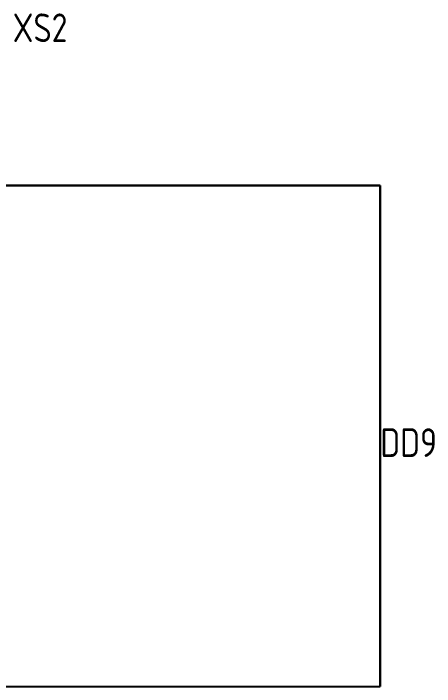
# Model space of a CAD drawing. Header units: inches. Extents: x 0 to 841, y -594 to 0.
# Drawn here: x 341.64 to 361.94, y -204.83 to -172.38 of the extents above; entities that cross this region are included whole.
import ezdxf

# ---------------------------------------------------------------- set-up
doc = ezdxf.new("R2010")
doc.units = ezdxf.units.IN
doc.header["$MEASUREMENT"] = 0
doc.styles.add('GOST type A0', font='gost.TTF', dxfattribs={"height": 2.116667})

msp = doc.modelspace()

# ---------------------------------------------------------------- linework, layer by layer
at = {"color": 7}
for p, q in [((359.324, -180.676), (335.168, -180.676)), ((335.168, -180.676), (359.324, -180.676)), ((359.324, -180.676), (335.168, -180.676)), ((335.168, -180.676), (359.324, -180.676)), ((359.324, -204.832), (359.324, -180.676)), ((359.324, -180.676), (359.324, -204.832)), ((359.324, -204.832), (359.324, -180.676)), ((359.324, -180.676), (359.324, -204.832)), ((335.168, -204.832), (359.324, -204.832)), ((335.168, -204.832), (359.324, -204.832)), ((335.168, -204.832), (359.324, -204.832)), ((335.168, -204.832), (359.324, -204.832))]:
    msp.add_line(p, q, dxfattribs=at)

# ---------------------------------------------------------------- texts
at = {"color": 7, "style": 'GOST type A0'}
for s, p in [('XS2', (341.598, -173.761)), ('DD9', (359.327, -193.761))]:
    msp.add_text(s, height=1.3796, dxfattribs=at).set_placement(p)

doc.saveas('drawing.dxf')
